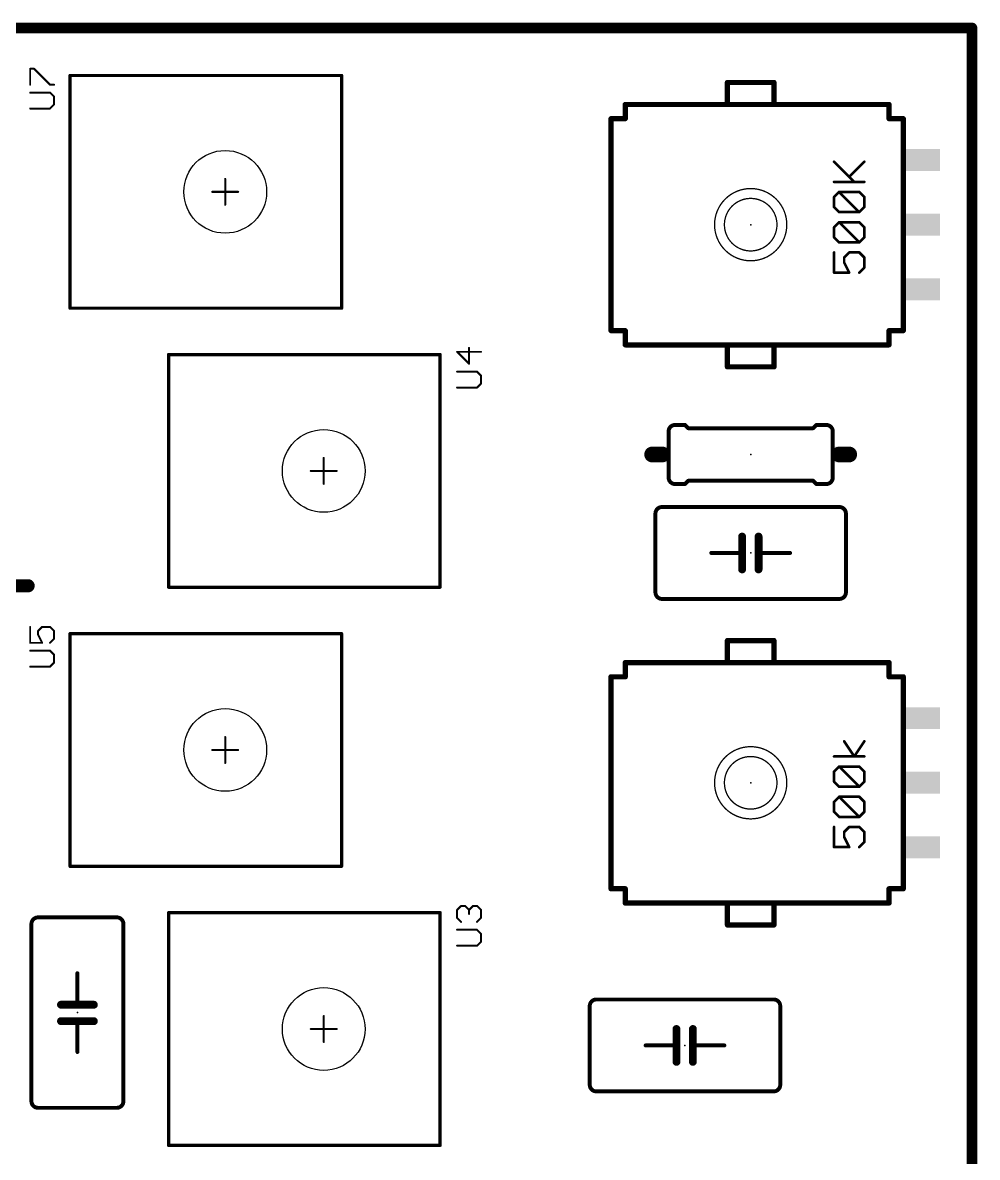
# Model space of a CAD drawing. Extents: x 0 to 100, y 0 to 80.
# Drawn here: x 63.29 to 100.2, y 36.31 to 80.2 of the extents above; entities that cross this region are included whole.
import ezdxf

# ---------------------------------------------------------------- set-up
doc = ezdxf.new("R2010")
doc.units = 0
for name, color, linetype in [('20', 7, 'CONTINUOUS'), ('21', 253, 'CONTINUOUS'), ('23', 7, 'CONTINUOUS'), ('27', 253, 'CONTINUOUS'), ('51', 253, 'CONTINUOUS')]:
    doc.layers.add(name, color=color, linetype=linetype)

# ---------------------------------------------------------------- blocks, each defined once
blk = doc.blocks.new('RECT')
blk.add_solid([(-0.5, -0.5), (0.5, -0.5), (-0.5, 0.5), (0.5, 0.5)])

msp = doc.modelspace()

# ---------------------------------------------------------------- linework, layer by layer
at = {"layer": '20', "const_width": 0.4064}
for points in [[(100, 80), (0, 80)], [(100, 0), (100, 80)]]:
    msp.add_lwpolyline(points, dxfattribs=at)
at = {"layer": '20', "const_width": 0.2032}
for points in [[(100.1016, 80, 1), (99.8984, 80)], [(100, 79.8984, 1), (100, 80.1016)]]:
    msp.add_lwpolyline(points, format="xyb", dxfattribs=at)
at = {"layer": '20'}
for centre in [(71.12, 73.66), (74.93, 62.865), (71.12, 52.07), (74.93, 41.275)]:
    msp.add_circle(centre, 1.6, dxfattribs=at)
at = {"layer": '21'}
for points, const_width in [([(63.5773, 77.8039), (63.5773, 78.4203)], 0.0762), ([(63.5773, 78.4203), (63.7314, 78.4203)], 0.0762), ([(63.7314, 78.4203), (64.3478, 77.8039)], 0.0762), ([(65.12, 69.16), (65.12, 78.16)], 0.127), ([(65.12, 78.16), (75.62, 78.16)], 0.127), ([(75.62, 78.16), (75.62, 69.16)], 0.127), ([(64.3478, 77.8039), (64.5019, 77.8039)], 0.0762), ([(64.3478, 77.4995), (63.5773, 77.4995)], 0.0762), ([(64.5019, 77.3454), (64.3478, 77.4995)], 0.0762), ([(64.5019, 77.0372), (64.5019, 77.3454)], 0.0762), ([(63.5773, 76.8831), (64.3478, 76.8831)], 0.0762), ([(64.3478, 76.8831), (64.5019, 77.0372)], 0.0762), ([(86.59, 77.04), (86.59, 76.49)], 0.2032), ([(86.59, 77.04), (88.79, 77.04)], 0.2032), ([(93.59, 77.04), (96.79, 77.04)], 0.2032), ([(96.79, 76.49), (96.79, 77.04)], 0.2032), ([(86.04, 68.29), (86.04, 76.49)], 0.2032), ([(86.59, 76.49), (86.04, 76.49)], 0.2032), ([(97.34, 76.49), (96.79, 76.49)], 0.2032), ([(97.34, 76.49), (97.34, 68.29)], 0.2032), ([(71.12, 73.16), (71.12, 74.16)], 0.08), ([(70.62, 73.66), (71.62, 73.66)], 0.08), ([(75.62, 69.16), (65.12, 69.16)], 0.127), ([(86.04, 68.29), (86.59, 68.29)], 0.2032), ([(86.59, 68.29), (86.59, 67.74)], 0.2032), ([(96.79, 68.29), (97.34, 68.29)], 0.2032), ([(96.79, 67.74), (96.79, 68.29)], 0.2032), ([(80.5496, 67.0089), (80.5496, 67.6253)], 0.0762), ([(88.79, 67.74), (86.59, 67.74)], 0.2032), ([(96.79, 67.74), (93.59, 67.74)], 0.2032), ([(68.93, 58.365), (68.93, 67.365)], 0.127), ([(68.93, 67.365), (79.43, 67.365)], 0.127), ([(79.43, 67.365), (79.43, 58.365)], 0.127), ([(81.0119, 67.4712), (80.0873, 67.4712)], 0.0762), ([(80.0873, 67.4712), (80.5496, 67.0089)], 0.0762), ([(80.8578, 66.7045), (80.0873, 66.7045)], 0.0762), ([(81.0119, 66.5504), (80.8578, 66.7045)], 0.0762), ([(80.8578, 66.0881), (81.0119, 66.2422)], 0.0762), ([(81.0119, 66.2422), (81.0119, 66.5504)], 0.0762), ([(80.0873, 66.0881), (80.8578, 66.0881)], 0.0762), ([(88.519, 64.643), (88.9, 64.643)], 0.1524), ([(89.027, 64.516), (88.9, 64.643)], 0.1524), ([(89.027, 64.516), (93.853, 64.516)], 0.1524), ([(93.853, 64.516), (93.98, 64.643)], 0.1524), ([(94.361, 64.643), (93.98, 64.643)], 0.1524), ([(74.93, 62.365), (74.93, 63.365)], 0.08), ([(74.43, 62.865), (75.43, 62.865)], 0.08), ([(88.519, 62.357), (88.9, 62.357)], 0.1524), ([(89.027, 62.484), (88.9, 62.357)], 0.1524), ([(89.027, 62.484), (93.853, 62.484)], 0.1524), ([(93.853, 62.484), (93.98, 62.357)], 0.1524), ([(94.361, 62.357), (93.98, 62.357)], 0.1524), ([(94.869, 61.468), (88.011, 61.468)], 0.1524), ([(87.757, 61.214), (87.757, 58.166)], 0.1524), ([(95.123, 58.166), (95.123, 61.214)], 0.1524), ([(91.1098, 59.69), (91.1098, 60.325)], 0.3048), ([(91.7448, 59.69), (91.7448, 60.325)], 0.3048), ([(91.1098, 59.69), (89.916, 59.69)], 0.1524), ([(91.1098, 59.055), (91.1098, 59.69)], 0.3048), ([(91.7448, 59.055), (91.7448, 59.69)], 0.3048), ([(91.7448, 59.69), (92.964, 59.69)], 0.1524), ([(79.43, 58.365), (68.93, 58.365)], 0.127), ([(88.011, 57.912), (94.869, 57.912)], 0.1524), ([(63.5773, 56.8303), (63.5773, 56.2139)], 0.0762), ([(63.8855, 56.6762), (64.0396, 56.8303)], 0.0762), ([(63.8855, 56.5221), (63.8855, 56.6762)], 0.0762), ([(64.0396, 56.8303), (64.3478, 56.8303)], 0.0762), ([(64.3478, 56.8303), (64.5019, 56.6762)], 0.0762), ([(64.5019, 56.6762), (64.5019, 56.368)], 0.0762), ([(65.12, 47.57), (65.12, 56.57)], 0.127), ([(65.12, 56.57), (75.62, 56.57)], 0.127), ([(75.62, 56.57), (75.62, 47.57)], 0.127), ([(63.5773, 56.2139), (64.0396, 56.2139)], 0.0762), ([(64.0396, 56.2139), (63.8855, 56.5221)], 0.0762), ([(64.5019, 56.368), (64.3478, 56.2139)], 0.0762), ([(64.3478, 55.9095), (63.5773, 55.9095)], 0.0762), ([(64.5019, 55.7554), (64.3478, 55.9095)], 0.0762), ([(64.5019, 55.4472), (64.5019, 55.7554)], 0.0762), ([(63.5773, 55.2931), (64.3478, 55.2931)], 0.0762), ([(64.3478, 55.2931), (64.5019, 55.4472)], 0.0762), ([(86.59, 55.45), (86.59, 54.9)], 0.2032), ([(86.59, 55.45), (88.79, 55.45)], 0.2032), ([(93.59, 55.45), (96.79, 55.45)], 0.2032), ([(96.79, 54.9), (96.79, 55.45)], 0.2032), ([(86.04, 46.7), (86.04, 54.9)], 0.2032), ([(86.59, 54.9), (86.04, 54.9)], 0.2032), ([(97.34, 54.9), (96.79, 54.9)], 0.2032), ([(97.34, 54.9), (97.34, 46.7)], 0.2032), ([(71.12, 51.57), (71.12, 52.57)], 0.08), ([(70.62, 52.07), (71.62, 52.07)], 0.08), ([(75.62, 47.57), (65.12, 47.57)], 0.127), ([(86.04, 46.7), (86.59, 46.7)], 0.2032), ([(86.59, 46.7), (86.59, 46.15)], 0.2032), ([(96.79, 46.7), (97.34, 46.7)], 0.2032), ([(96.79, 46.15), (96.79, 46.7)], 0.2032), ([(88.79, 46.15), (86.59, 46.15)], 0.2032), ([(96.79, 46.15), (93.59, 46.15)], 0.2032), ([(66.929, 45.593), (63.881, 45.593)], 0.1524), ([(68.93, 36.775), (68.93, 45.775)], 0.127), ([(68.93, 45.775), (79.43, 45.775)], 0.127), ([(79.43, 45.775), (79.43, 36.775)], 0.127), ([(80.0873, 45.8812), (80.2414, 46.0353)], 0.0762), ([(80.0873, 45.573), (80.0873, 45.8812)], 0.0762), ([(80.2414, 46.0353), (80.3955, 46.0353)], 0.0762), ([(80.3955, 46.0353), (80.5496, 45.8812)], 0.0762), ([(80.5496, 45.8812), (80.7037, 46.0353)], 0.0762), ([(80.5496, 45.8812), (80.5496, 45.7271)], 0.0762), ([(80.7037, 46.0353), (80.8578, 46.0353)], 0.0762), ([(80.8578, 46.0353), (81.0119, 45.8812)], 0.0762), ([(81.0119, 45.8812), (81.0119, 45.573)], 0.0762), ([(63.627, 45.339), (63.627, 38.481)], 0.1524), ([(67.183, 38.481), (67.183, 45.339)], 0.1524), ([(80.2414, 45.4189), (80.0873, 45.573)], 0.0762), ([(81.0119, 45.573), (80.8578, 45.4189)], 0.0762), ([(80.8578, 45.1145), (80.0873, 45.1145)], 0.0762), ([(81.0119, 44.9604), (80.8578, 45.1145)], 0.0762), ([(81.0119, 44.6522), (81.0119, 44.9604)], 0.0762), ([(80.0873, 44.4981), (80.8578, 44.4981)], 0.0762), ([(80.8578, 44.4981), (81.0119, 44.6522)], 0.0762), ([(65.405, 42.2148), (65.405, 43.434)], 0.1524), ([(65.405, 42.2148), (64.77, 42.2148)], 0.3048), ([(66.04, 42.2148), (65.405, 42.2148)], 0.3048), ([(85.217, 42.164), (85.217, 39.116)], 0.1524), ([(92.329, 42.418), (85.471, 42.418)], 0.1524), ([(92.583, 39.116), (92.583, 42.164)], 0.1524), ([(65.405, 41.5798), (64.77, 41.5798)], 0.3048), ([(66.04, 41.5798), (65.405, 41.5798)], 0.3048), ([(74.93, 40.775), (74.93, 41.775)], 0.08), ([(65.405, 41.5798), (65.405, 40.386)], 0.1524), ([(74.43, 41.275), (75.43, 41.275)], 0.08), ([(88.5698, 40.64), (88.5698, 41.275)], 0.3048), ([(89.2048, 40.64), (89.2048, 41.275)], 0.3048), ([(88.5698, 40.64), (87.376, 40.64)], 0.1524), ([(88.5698, 40.005), (88.5698, 40.64)], 0.3048), ([(89.2048, 40.005), (89.2048, 40.64)], 0.3048), ([(89.2048, 40.64), (90.424, 40.64)], 0.1524), ([(85.471, 38.862), (92.329, 38.862)], 0.1524), ([(63.881, 38.227), (66.929, 38.227)], 0.1524), ([(79.43, 36.775), (68.93, 36.775)], 0.127)]:
    msp.add_lwpolyline(points, dxfattribs=dict(at, const_width=const_width))
for points, const_width in [([(63.5773, 78.4393, 1), (63.5773, 78.4012)], 0.0381), ([(63.5964, 78.4203, 1), (63.5583, 78.4203)], 0.0381), ([(63.7449, 78.4337, 1), (63.7179, 78.4068)], 0.0381), ([(63.7314, 78.4012, 1), (63.7314, 78.4393)], 0.0381), ([(65.12, 78.1918, 1), (65.12, 78.1283)], 0.0635), ([(65.1518, 78.16, 1), (65.0883, 78.16)], 0.0635), ([(75.6518, 78.16, 1), (75.5883, 78.16)], 0.0635), ([(75.62, 78.1283, 1), (75.62, 78.1918)], 0.0635), ([(63.5583, 77.8039, 1), (63.5964, 77.8039)], 0.0381), ([(64.3478, 77.8229, 1), (64.3478, 77.7848)], 0.0381), ([(64.3343, 77.7904, 1), (64.3613, 77.8174)], 0.0381), ([(64.5019, 77.7848, 1), (64.5019, 77.8229)], 0.0381), ([(63.5773, 77.5185, 1), (63.5773, 77.4804)], 0.0381), ([(64.3613, 77.513, 1), (64.3343, 77.486)], 0.0381), ([(64.3478, 77.4804, 1), (64.3478, 77.5185)], 0.0381), ([(64.5209, 77.3454, 1), (64.4829, 77.3454)], 0.0381), ([(64.4884, 77.3319, 1), (64.5154, 77.3589)], 0.0381), ([(63.5773, 76.9021, 1), (63.5773, 76.8641)], 0.0381), ([(64.3343, 76.8966, 1), (64.3613, 76.8696)], 0.0381), ([(64.3478, 76.8641, 1), (64.3478, 76.9021)], 0.0381), ([(64.4829, 77.0372, 1), (64.5209, 77.0372)], 0.0381), ([(64.5154, 77.0237, 1), (64.4884, 77.0507)], 0.0381), ([(86.6408, 77.04, 1), (86.5392, 77.04)], 0.1016), ([(86.59, 77.0908, 1), (86.59, 76.9892)], 0.1016), ([(88.79, 76.9892, 1), (88.79, 77.0908)], 0.1016), ([(93.59, 77.0908, 1), (93.59, 76.9892)], 0.1016), ([(96.8408, 77.04, 1), (96.7392, 77.04)], 0.1016), ([(96.79, 76.9892, 1), (96.79, 77.0908)], 0.1016), ([(86.0908, 76.49, 1), (85.9892, 76.49)], 0.1016), ([(86.04, 76.5408, 1), (86.04, 76.4392)], 0.1016), ([(86.5392, 76.49, 1), (86.6408, 76.49)], 0.1016), ([(86.59, 76.4392, 1), (86.59, 76.5408)], 0.1016), ([(96.79, 76.5408, 1), (96.79, 76.4392)], 0.1016), ([(96.7392, 76.49, 1), (96.8408, 76.49)], 0.1016), ([(97.3908, 76.49, 1), (97.2892, 76.49)], 0.1016), ([(97.34, 76.4392, 1), (97.34, 76.5408)], 0.1016), ([(71.14, 74.16, 1), (71.1, 74.16)], 0.04), ([(91.44, 70.993, 1), (91.44, 73.787, 1), (91.44, 70.993)], 0.0508), ([(70.62, 73.68, 1), (70.62, 73.64)], 0.04), ([(71.62, 73.64, 1), (71.62, 73.68)], 0.04), ([(91.44, 71.374, 1), (91.44, 73.406, 1), (91.44, 71.374)], 0.0508), ([(71.1, 73.16, 1), (71.14, 73.16)], 0.04), ([(65.12, 69.1917, 1), (65.12, 69.1282)], 0.0635), ([(65.0883, 69.16, 1), (65.1518, 69.16)], 0.0635), ([(75.5883, 69.16, 1), (75.6518, 69.16)], 0.0635), ([(75.62, 69.1282, 1), (75.62, 69.1917)], 0.0635), ([(86.04, 68.3408, 1), (86.04, 68.2392)], 0.1016), ([(85.9892, 68.29, 1), (86.0908, 68.29)], 0.1016), ([(86.6408, 68.29, 1), (86.5392, 68.29)], 0.1016), ([(86.59, 68.2392, 1), (86.59, 68.3408)], 0.1016), ([(96.79, 68.3408, 1), (96.79, 68.2392)], 0.1016), ([(96.8408, 68.29, 1), (96.7392, 68.29)], 0.1016), ([(97.2892, 68.29, 1), (97.3908, 68.29)], 0.1016), ([(97.34, 68.2392, 1), (97.34, 68.3408)], 0.1016), ([(80.5687, 67.6253, 1), (80.5306, 67.6253)], 0.0381), ([(86.59, 67.7908, 1), (86.59, 67.6892)], 0.1016), ([(86.5392, 67.74, 1), (86.6408, 67.74)], 0.1016), ([(88.79, 67.6892, 1), (88.79, 67.7908)], 0.1016), ([(93.59, 67.7908, 1), (93.59, 67.6892)], 0.1016), ([(96.7392, 67.74, 1), (96.8408, 67.74)], 0.1016), ([(96.79, 67.6892, 1), (96.79, 67.7908)], 0.1016), ([(68.93, 67.3968, 1), (68.93, 67.3333)], 0.0635), ([(68.9618, 67.365, 1), (68.8983, 67.365)], 0.0635), ([(79.4618, 67.365, 1), (79.3983, 67.365)], 0.0635), ([(79.43, 67.3333, 1), (79.43, 67.3968)], 0.0635), ([(80.1008, 67.4846, 1), (80.0738, 67.4577)], 0.0381), ([(80.0873, 67.4902, 1), (80.0873, 67.4521)], 0.0381), ([(81.0119, 67.4521, 1), (81.0119, 67.4902)], 0.0381), ([(80.0873, 66.7235, 1), (80.0873, 66.6854)], 0.0381), ([(80.5306, 67.0089, 1), (80.5687, 67.0089)], 0.0381), ([(80.5361, 66.9954, 1), (80.5631, 67.0224)], 0.0381), ([(80.8713, 66.718, 1), (80.8443, 66.691)], 0.0381), ([(80.8578, 66.6854, 1), (80.8578, 66.7235)], 0.0381), ([(81.0309, 66.5504, 1), (80.9929, 66.5504)], 0.0381), ([(80.9984, 66.5369, 1), (81.0254, 66.5639)], 0.0381), ([(81.0254, 66.2287, 1), (80.9984, 66.2557)], 0.0381), ([(80.0873, 66.1071, 1), (80.0873, 66.0691)], 0.0381), ([(80.8443, 66.1016, 1), (80.8713, 66.0746)], 0.0381), ([(80.8578, 66.0691, 1), (80.8578, 66.1071)], 0.0381), ([(80.9929, 66.2422, 1), (81.0309, 66.2422)], 0.0381), ([(88.519, 64.643, 0.4142), (88.265, 64.389)], 0.1524), ([(88.519, 64.6811, 1), (88.519, 64.6049)], 0.0762), ([(88.9269, 64.6699, 1), (88.8731, 64.6161)], 0.0762), ([(88.9, 64.6049, 1), (88.9, 64.6811)], 0.0762), ([(89.027, 64.5541, 1), (89.027, 64.4779)], 0.0762), ([(89.0001, 64.4891, 1), (89.0539, 64.5429)], 0.0762), ([(93.8261, 64.5429, 1), (93.8799, 64.4891)], 0.0762), ([(93.853, 64.4779, 1), (93.853, 64.5541)], 0.0762), ([(93.98, 64.6811, 1), (93.98, 64.6049)], 0.0762), ([(94.0069, 64.6161, 1), (93.9531, 64.6699)], 0.0762), ([(94.615, 64.389, 0.4142), (94.361, 64.643)], 0.1524), ([(94.361, 64.6049, 1), (94.361, 64.6811)], 0.0762), ([(74.95, 63.365, 1), (74.91, 63.365)], 0.04), ([(74.43, 62.885, 1), (74.43, 62.845)], 0.04), ([(75.43, 62.845, 1), (75.43, 62.885)], 0.04), ([(74.91, 62.365, 1), (74.95, 62.365)], 0.04), ([(88.265, 62.611, 0.4142), (88.519, 62.357)], 0.1524), ([(88.519, 62.3951, 1), (88.519, 62.3189)], 0.0762), ([(88.8731, 62.3839, 1), (88.9269, 62.3301)], 0.0762), ([(88.9, 62.3189, 1), (88.9, 62.3951)], 0.0762), ([(89.027, 62.5221, 1), (89.027, 62.4459)], 0.0762), ([(89.0539, 62.4571, 1), (89.0001, 62.5109)], 0.0762), ([(93.8799, 62.5109, 1), (93.8261, 62.4571)], 0.0762), ([(93.853, 62.4459, 1), (93.853, 62.5221)], 0.0762), ([(93.98, 62.3951, 1), (93.98, 62.3189)], 0.0762), ([(93.9531, 62.3301, 1), (94.0069, 62.3839)], 0.0762), ([(94.361, 62.357, 0.4142), (94.615, 62.611)], 0.1524), ([(94.361, 62.3189, 1), (94.361, 62.3951)], 0.0762), ([(88.011, 61.468, 0.4142), (87.757, 61.214)], 0.1524), ([(88.011, 61.5061, 1), (88.011, 61.4299)], 0.0762), ([(88.011, 61.4299, 1), (88.011, 61.5061)], 0.0762), ([(95.123, 61.214, 0.4142), (94.869, 61.468)], 0.1524), ([(94.869, 61.5061, 1), (94.869, 61.4299)], 0.0762), ([(94.869, 61.4299, 1), (94.869, 61.5061)], 0.0762), ([(87.7951, 61.214, 1), (87.7189, 61.214)], 0.0762), ([(87.7189, 61.214, 1), (87.7951, 61.214)], 0.0762), ([(95.1611, 61.214, 1), (95.0849, 61.214)], 0.0762), ([(95.0849, 61.214, 1), (95.1611, 61.214)], 0.0762), ([(91.186, 60.325, 1), (91.0336, 60.325)], 0.1524), ([(91.821, 60.325, 1), (91.6686, 60.325)], 0.1524), ([(89.916, 59.7281, 1), (89.916, 59.6519)], 0.0762), ([(91.186, 59.69, 1), (91.0336, 59.69)], 0.1524), ([(91.0336, 59.69, 1), (91.186, 59.69)], 0.1524), ([(91.1098, 59.6519, 1), (91.1098, 59.7281)], 0.0762), ([(91.821, 59.69, 1), (91.6686, 59.69)], 0.1524), ([(91.6686, 59.69, 1), (91.821, 59.69)], 0.1524), ([(91.7448, 59.7281, 1), (91.7448, 59.6519)], 0.0762), ([(92.964, 59.6519, 1), (92.964, 59.7281)], 0.0762), ([(91.0336, 59.055, 1), (91.186, 59.055)], 0.1524), ([(91.6686, 59.055, 1), (91.821, 59.055)], 0.1524), ([(68.93, 58.3968, 1), (68.93, 58.3332)], 0.0635), ([(68.8983, 58.365, 1), (68.9618, 58.365)], 0.0635), ([(79.3983, 58.365, 1), (79.4618, 58.365)], 0.0635), ([(79.43, 58.3332, 1), (79.43, 58.3968)], 0.0635), ([(87.757, 58.166, 0.4142), (88.011, 57.912)], 0.1524), ([(87.7951, 58.166, 1), (87.7189, 58.166)], 0.0762), ([(87.7189, 58.166, 1), (87.7951, 58.166)], 0.0762), ([(88.011, 57.9501, 1), (88.011, 57.8739)], 0.0762), ([(88.011, 57.8739, 1), (88.011, 57.9501)], 0.0762), ([(94.869, 57.912, 0.4142), (95.123, 58.166)], 0.1524), ([(94.869, 57.9501, 1), (94.869, 57.8739)], 0.0762), ([(94.869, 57.8739, 1), (94.869, 57.9501)], 0.0762), ([(95.1611, 58.166, 1), (95.0849, 58.166)], 0.0762), ([(95.0849, 58.166, 1), (95.1611, 58.166)], 0.0762), ([(63.5964, 56.8303, 1), (63.5583, 56.8303)], 0.0381), ([(63.872, 56.6896, 1), (63.899, 56.6627)], 0.0381), ([(63.9046, 56.6762, 1), (63.8665, 56.6762)], 0.0381), ([(64.0396, 56.8493, 1), (64.0396, 56.8112)], 0.0381), ([(64.0531, 56.8168, 1), (64.0261, 56.8437)], 0.0381), ([(64.3613, 56.8437, 1), (64.3343, 56.8168)], 0.0381), ([(64.3478, 56.8112, 1), (64.3478, 56.8493)], 0.0381), ([(64.5209, 56.6762, 1), (64.4829, 56.6762)], 0.0381), ([(64.4884, 56.6627, 1), (64.5154, 56.6896)], 0.0381), ([(65.12, 56.6018, 1), (65.12, 56.5382)], 0.0635), ([(65.1518, 56.57, 1), (65.0883, 56.57)], 0.0635), ([(75.6518, 56.57, 1), (75.5883, 56.57)], 0.0635), ([(75.62, 56.5382, 1), (75.62, 56.6018)], 0.0635), ([(63.5773, 56.2329, 1), (63.5773, 56.1948)], 0.0381), ([(63.5583, 56.2139, 1), (63.5964, 56.2139)], 0.0381), ([(63.9025, 56.5306, 1), (63.8685, 56.5136)], 0.0381), ([(63.8665, 56.5221, 1), (63.9046, 56.5221)], 0.0381), ([(64.0226, 56.2054, 1), (64.0566, 56.2224)], 0.0381), ([(64.0396, 56.1948, 1), (64.0396, 56.2329)], 0.0381), ([(64.3343, 56.2274, 1), (64.3613, 56.2004)], 0.0381), ([(64.4829, 56.368, 1), (64.5209, 56.368)], 0.0381), ([(64.5154, 56.3545, 1), (64.4884, 56.3815)], 0.0381), ([(63.5773, 55.9285, 1), (63.5773, 55.8904)], 0.0381), ([(64.3613, 55.923, 1), (64.3343, 55.896)], 0.0381), ([(64.3478, 55.8904, 1), (64.3478, 55.9285)], 0.0381), ([(64.5209, 55.7554, 1), (64.4829, 55.7554)], 0.0381), ([(64.4884, 55.7419, 1), (64.5154, 55.7689)], 0.0381), ([(63.5773, 55.3122, 1), (63.5773, 55.2741)], 0.0381), ([(64.3343, 55.3066, 1), (64.3613, 55.2796)], 0.0381), ([(64.3478, 55.2741, 1), (64.3478, 55.3122)], 0.0381), ([(64.4829, 55.4472, 1), (64.5209, 55.4472)], 0.0381), ([(64.5154, 55.4337, 1), (64.4884, 55.4607)], 0.0381), ([(86.6408, 55.45, 1), (86.5392, 55.45)], 0.1016), ([(86.59, 55.5008, 1), (86.59, 55.3992)], 0.1016), ([(88.79, 55.3992, 1), (88.79, 55.5008)], 0.1016), ([(93.59, 55.5008, 1), (93.59, 55.3992)], 0.1016), ([(96.8408, 55.45, 1), (96.7392, 55.45)], 0.1016), ([(96.79, 55.3992, 1), (96.79, 55.5008)], 0.1016), ([(86.0908, 54.9, 1), (85.9892, 54.9)], 0.1016), ([(86.04, 54.9508, 1), (86.04, 54.8492)], 0.1016), ([(86.5392, 54.9, 1), (86.6408, 54.9)], 0.1016), ([(86.59, 54.8492, 1), (86.59, 54.9508)], 0.1016), ([(96.79, 54.9508, 1), (96.79, 54.8492)], 0.1016), ([(96.7392, 54.9, 1), (96.8408, 54.9)], 0.1016), ([(97.3908, 54.9, 1), (97.2892, 54.9)], 0.1016), ([(97.34, 54.8492, 1), (97.34, 54.9508)], 0.1016), ([(71.14, 52.57, 1), (71.1, 52.57)], 0.04), ([(70.62, 52.09, 1), (70.62, 52.05)], 0.04), ([(71.62, 52.05, 1), (71.62, 52.09)], 0.04), ([(91.44, 49.403, 1), (91.44, 52.197, 1), (91.44, 49.403)], 0.0508), ([(91.44, 49.784, 1), (91.44, 51.816, 1), (91.44, 49.784)], 0.0508), ([(71.1, 51.57, 1), (71.14, 51.57)], 0.04), ([(65.12, 47.6018, 1), (65.12, 47.5382)], 0.0635), ([(65.0883, 47.57, 1), (65.1518, 47.57)], 0.0635), ([(75.5883, 47.57, 1), (75.6518, 47.57)], 0.0635), ([(75.62, 47.5382, 1), (75.62, 47.6018)], 0.0635), ([(86.04, 46.7508, 1), (86.04, 46.6492)], 0.1016), ([(85.9892, 46.7, 1), (86.0908, 46.7)], 0.1016), ([(86.6408, 46.7, 1), (86.5392, 46.7)], 0.1016), ([(86.59, 46.6492, 1), (86.59, 46.7508)], 0.1016), ([(96.79, 46.7508, 1), (96.79, 46.6492)], 0.1016), ([(96.8408, 46.7, 1), (96.7392, 46.7)], 0.1016), ([(97.2892, 46.7, 1), (97.3908, 46.7)], 0.1016), ([(97.34, 46.6492, 1), (97.34, 46.7508)], 0.1016), ([(86.59, 46.2008, 1), (86.59, 46.0992)], 0.1016), ([(86.5392, 46.15, 1), (86.6408, 46.15)], 0.1016), ([(88.79, 46.0992, 1), (88.79, 46.2008)], 0.1016), ([(93.59, 46.2008, 1), (93.59, 46.0992)], 0.1016), ([(96.7392, 46.15, 1), (96.8408, 46.15)], 0.1016), ([(96.79, 46.0992, 1), (96.79, 46.2008)], 0.1016), ([(63.881, 45.593, 0.4142), (63.627, 45.339)], 0.1524), ([(63.881, 45.6311, 1), (63.881, 45.5549)], 0.0762), ([(63.881, 45.5549, 1), (63.881, 45.6311)], 0.0762), ([(67.183, 45.339, 0.4142), (66.929, 45.593)], 0.1524), ([(66.929, 45.6311, 1), (66.929, 45.5549)], 0.0762), ([(66.929, 45.5549, 1), (66.929, 45.6311)], 0.0762), ([(68.93, 45.8068, 1), (68.93, 45.7433)], 0.0635), ([(68.9618, 45.775, 1), (68.8983, 45.775)], 0.0635), ([(79.4618, 45.775, 1), (79.3983, 45.775)], 0.0635), ([(79.43, 45.7433, 1), (79.43, 45.8068)], 0.0635), ([(80.0738, 45.8946, 1), (80.1008, 45.8677)], 0.0381), ([(80.1064, 45.8812, 1), (80.0683, 45.8812)], 0.0381), ([(80.2414, 46.0543, 1), (80.2414, 46.0162)], 0.0381), ([(80.2549, 46.0218, 1), (80.2279, 46.0487)], 0.0381), ([(80.409, 46.0487, 1), (80.382, 46.0218)], 0.0381), ([(80.3955, 46.0162, 1), (80.3955, 46.0543)], 0.0381), ([(80.5361, 45.8946, 1), (80.5631, 45.8677)], 0.0381), ([(80.5687, 45.8812, 1), (80.5306, 45.8812)], 0.0381), ([(80.5306, 45.7271, 1), (80.5687, 45.7271)], 0.0381), ([(80.5361, 45.8677, 1), (80.5631, 45.8946)], 0.0381), ([(80.7037, 46.0543, 1), (80.7037, 46.0162)], 0.0381), ([(80.7172, 46.0218, 1), (80.6902, 46.0487)], 0.0381), ([(80.8713, 46.0487, 1), (80.8443, 46.0218)], 0.0381), ([(80.8578, 46.0162, 1), (80.8578, 46.0543)], 0.0381), ([(81.0309, 45.8812, 1), (80.9929, 45.8812)], 0.0381), ([(80.9984, 45.8677, 1), (81.0254, 45.8946)], 0.0381), ([(63.6651, 45.339, 1), (63.5889, 45.339)], 0.0762), ([(63.5889, 45.339, 1), (63.6651, 45.339)], 0.0762), ([(67.2211, 45.339, 1), (67.1449, 45.339)], 0.0762), ([(67.1449, 45.339, 1), (67.2211, 45.339)], 0.0762), ([(80.1008, 45.5865, 1), (80.0738, 45.5595)], 0.0381), ([(80.0683, 45.573, 1), (80.1064, 45.573)], 0.0381), ([(80.2279, 45.4054, 1), (80.2549, 45.4324)], 0.0381), ([(80.8443, 45.4324, 1), (80.8713, 45.4054)], 0.0381), ([(80.9929, 45.573, 1), (81.0309, 45.573)], 0.0381), ([(81.0254, 45.5595, 1), (80.9984, 45.5865)], 0.0381), ([(80.0873, 45.1335, 1), (80.0873, 45.0954)], 0.0381), ([(80.8713, 45.128, 1), (80.8443, 45.101)], 0.0381), ([(80.8578, 45.0954, 1), (80.8578, 45.1335)], 0.0381), ([(81.0309, 44.9604, 1), (80.9929, 44.9604)], 0.0381), ([(80.9984, 44.9469, 1), (81.0254, 44.9739)], 0.0381), ([(80.0873, 44.5172, 1), (80.0873, 44.4791)], 0.0381), ([(80.8443, 44.5116, 1), (80.8713, 44.4846)], 0.0381), ([(80.8578, 44.4791, 1), (80.8578, 44.5172)], 0.0381), ([(80.9929, 44.6522, 1), (81.0309, 44.6522)], 0.0381), ([(81.0254, 44.6387, 1), (80.9984, 44.6657)], 0.0381), ([(65.4431, 43.434, 1), (65.3669, 43.434)], 0.0762), ([(64.77, 42.291, 1), (64.77, 42.1386)], 0.1524), ([(65.405, 42.291, 1), (65.405, 42.1386)], 0.1524), ([(65.405, 42.1386, 1), (65.405, 42.291)], 0.1524), ([(65.3669, 42.2148, 1), (65.4431, 42.2148)], 0.0762), ([(66.04, 42.1386, 1), (66.04, 42.291)], 0.1524), ([(85.471, 42.418, 0.4142), (85.217, 42.164)], 0.1524), ([(85.2551, 42.164, 1), (85.1789, 42.164)], 0.0762), ([(85.1789, 42.164, 1), (85.2551, 42.164)], 0.0762), ([(85.471, 42.4561, 1), (85.471, 42.3799)], 0.0762), ([(85.471, 42.3799, 1), (85.471, 42.4561)], 0.0762), ([(92.583, 42.164, 0.4142), (92.329, 42.418)], 0.1524), ([(92.329, 42.4561, 1), (92.329, 42.3799)], 0.0762), ([(92.329, 42.3799, 1), (92.329, 42.4561)], 0.0762), ([(92.6211, 42.164, 1), (92.5449, 42.164)], 0.0762), ([(92.5449, 42.164, 1), (92.6211, 42.164)], 0.0762), ([(64.77, 41.656, 1), (64.77, 41.5036)], 0.1524), ([(65.405, 41.656, 1), (65.405, 41.5036)], 0.1524), ([(65.405, 41.5036, 1), (65.405, 41.656)], 0.1524), ([(66.04, 41.5036, 1), (66.04, 41.656)], 0.1524), ([(74.95, 41.775, 1), (74.91, 41.775)], 0.04), ([(65.4431, 41.5798, 1), (65.3669, 41.5798)], 0.0762), ([(74.43, 41.295, 1), (74.43, 41.255)], 0.04), ([(75.43, 41.255, 1), (75.43, 41.295)], 0.04), ([(88.646, 41.275, 1), (88.4936, 41.275)], 0.1524), ([(89.281, 41.275, 1), (89.1286, 41.275)], 0.1524), ([(65.3669, 40.386, 1), (65.4431, 40.386)], 0.0762), ([(74.91, 40.775, 1), (74.95, 40.775)], 0.04), ([(87.376, 40.6781, 1), (87.376, 40.6019)], 0.0762), ([(88.646, 40.64, 1), (88.4936, 40.64)], 0.1524), ([(88.4936, 40.64, 1), (88.646, 40.64)], 0.1524), ([(88.5698, 40.6019, 1), (88.5698, 40.6781)], 0.0762), ([(89.281, 40.64, 1), (89.1286, 40.64)], 0.1524), ([(89.1286, 40.64, 1), (89.281, 40.64)], 0.1524), ([(89.2048, 40.6781, 1), (89.2048, 40.6019)], 0.0762), ([(90.424, 40.6019, 1), (90.424, 40.6781)], 0.0762), ([(88.4936, 40.005, 1), (88.646, 40.005)], 0.1524), ([(89.1286, 40.005, 1), (89.281, 40.005)], 0.1524), ([(85.217, 39.116, 0.4142), (85.471, 38.862)], 0.1524), ([(85.2551, 39.116, 1), (85.1789, 39.116)], 0.0762), ([(85.1789, 39.116, 1), (85.2551, 39.116)], 0.0762), ([(92.329, 38.862, 0.4142), (92.583, 39.116)], 0.1524), ([(92.6211, 39.116, 1), (92.5449, 39.116)], 0.0762), ([(92.5449, 39.116, 1), (92.6211, 39.116)], 0.0762), ([(85.471, 38.9001, 1), (85.471, 38.8239)], 0.0762), ([(85.471, 38.8239, 1), (85.471, 38.9001)], 0.0762), ([(92.329, 38.9001, 1), (92.329, 38.8239)], 0.0762), ([(92.329, 38.8239, 1), (92.329, 38.9001)], 0.0762), ([(63.627, 38.481, 0.4142), (63.881, 38.227)], 0.1524), ([(63.6651, 38.481, 1), (63.5889, 38.481)], 0.0762), ([(63.5889, 38.481, 1), (63.6651, 38.481)], 0.0762), ([(63.881, 38.2651, 1), (63.881, 38.1889)], 0.0762), ([(63.881, 38.1889, 1), (63.881, 38.2651)], 0.0762), ([(66.929, 38.227, 0.4142), (67.183, 38.481)], 0.1524), ([(66.929, 38.2651, 1), (66.929, 38.1889)], 0.0762), ([(66.929, 38.1889, 1), (66.929, 38.2651)], 0.0762), ([(67.2211, 38.481, 1), (67.1449, 38.481)], 0.0762), ([(67.1449, 38.481, 1), (67.2211, 38.481)], 0.0762), ([(68.93, 36.8068, 1), (68.93, 36.7432)], 0.0635), ([(68.8983, 36.775, 1), (68.9618, 36.775)], 0.0635), ([(79.3983, 36.775, 1), (79.4618, 36.775)], 0.0635), ([(79.43, 36.7432, 1), (79.43, 36.8068)], 0.0635)]:
    msp.add_lwpolyline(points, format="xyb", dxfattribs=dict(at, const_width=const_width))
at = {"layer": '23'}
for p in [(71.12, 73.66), (91.44, 72.39), (91.44, 63.5), (74.93, 62.865), (91.44, 59.69), (71.12, 52.07), (91.44, 50.8), (65.405, 41.91), (74.93, 41.275), (88.9, 40.64)]:
    msp.add_point(p, dxfattribs=at)
at = {"layer": '27', "const_width": 0.1016}
for points in [[(95.4444, 74.044), (94.6648, 74.8236)], [(95.2495, 74.2389), (95.8342, 74.8236)], [(94.6648, 74.044), (95.8342, 74.044)], [(94.6648, 73.4593), (94.8597, 73.6542)], [(94.6648, 73.0695), (94.6648, 73.4593)], [(94.8597, 73.6542), (95.6393, 73.6542)], [(95.6393, 72.8746), (94.8597, 73.6542)], [(95.6393, 73.6542), (95.8342, 73.4593)], [(95.8342, 73.4593), (95.8342, 73.0695)], [(94.8597, 72.8746), (94.6648, 73.0695)], [(95.6393, 72.8746), (94.8597, 72.8746)], [(95.8342, 73.0695), (95.6393, 72.8746)], [(94.6648, 72.2899), (94.8597, 72.4848)], [(94.8597, 72.4848), (95.6393, 72.4848)], [(95.6393, 71.7052), (94.8597, 72.4848)], [(95.6393, 72.4848), (95.8342, 72.2899)], [(94.6648, 71.9001), (94.6648, 72.2899)], [(95.8342, 72.2899), (95.8342, 71.9001)], [(94.8597, 71.7052), (94.6648, 71.9001)], [(95.6393, 71.7052), (94.8597, 71.7052)], [(95.8342, 71.9001), (95.6393, 71.7052)], [(94.6648, 71.3154), (94.6648, 70.5358)], [(95.0546, 71.1205), (95.2495, 71.3154)], [(95.0546, 70.9256), (95.0546, 71.1205)], [(95.2495, 71.3154), (95.6393, 71.3154)], [(95.6393, 71.3154), (95.8342, 71.1205)], [(95.8342, 71.1205), (95.8342, 70.7307)], [(95.2495, 70.5358), (95.0546, 70.9256)], [(95.8342, 70.7307), (95.6393, 70.5358)], [(94.6648, 70.5358), (95.2495, 70.5358)], [(95.4444, 51.819), (95.0546, 52.4037)], [(95.8342, 52.4037), (95.4444, 51.819)], [(95.8342, 51.819), (94.6648, 51.819)], [(94.6648, 51.2343), (94.8597, 51.4292)], [(94.8597, 51.4292), (95.6393, 51.4292)], [(95.6393, 50.6496), (94.8597, 51.4292)], [(95.6393, 51.4292), (95.8342, 51.2343)], [(94.6648, 50.8445), (94.6648, 51.2343)], [(95.8342, 51.2343), (95.8342, 50.8445)], [(94.8597, 50.6496), (94.6648, 50.8445)], [(95.6393, 50.6496), (94.8597, 50.6496)], [(95.8342, 50.8445), (95.6393, 50.6496)], [(94.6648, 50.0649), (94.8597, 50.2598)], [(94.6648, 49.6751), (94.6648, 50.0649)], [(94.8597, 50.2598), (95.6393, 50.2598)], [(95.6393, 49.4802), (94.8597, 50.2598)], [(95.6393, 50.2598), (95.8342, 50.0649)], [(95.8342, 50.0649), (95.8342, 49.6751)], [(94.8597, 49.4802), (94.6648, 49.6751)], [(95.8342, 49.6751), (95.6393, 49.4802)], [(95.6393, 49.4802), (94.8597, 49.4802)], [(94.6648, 49.0904), (94.6648, 48.3108)], [(95.0546, 48.8955), (95.2495, 49.0904)], [(95.0546, 48.7006), (95.0546, 48.8955)], [(95.2495, 48.3108), (95.0546, 48.7006)], [(95.2495, 49.0904), (95.6393, 49.0904)], [(95.6393, 49.0904), (95.8342, 48.8955)], [(95.8342, 48.8955), (95.8342, 48.5057)], [(94.6648, 48.3108), (95.2495, 48.3108)], [(95.8342, 48.5057), (95.6393, 48.3108)]]:
    msp.add_lwpolyline(points, dxfattribs=at)
at = {"layer": '27', "const_width": 0.0508}
for points in [[(94.6828, 74.8415, 1), (94.6468, 74.8056)], [(95.8522, 74.8056, 1), (95.8162, 74.8415)], [(95.2315, 74.2568, 1), (95.2675, 74.2209)], [(94.6648, 74.0694, 1), (94.6648, 74.0186)], [(95.4264, 74.026, 1), (95.4624, 74.062)], [(95.8342, 74.0186, 1), (95.8342, 74.0694)], [(94.6468, 73.4773, 1), (94.6828, 73.4413)], [(94.6902, 73.4593, 1), (94.6394, 73.4593)], [(94.8777, 73.6722, 1), (94.8417, 73.6362)], [(94.8597, 73.6796, 1), (94.8597, 73.6288)], [(94.8777, 73.6362, 1), (94.8417, 73.6722)], [(95.6573, 73.6722, 1), (95.6213, 73.6362)], [(95.6393, 73.6288, 1), (95.6393, 73.6796)], [(95.8596, 73.4593, 1), (95.8088, 73.4593)], [(95.8162, 73.4413, 1), (95.8522, 73.4773)], [(94.6828, 73.0875, 1), (94.6468, 73.0515)], [(94.6394, 73.0695, 1), (94.6902, 73.0695)], [(94.8597, 72.9, 1), (94.8597, 72.8492)], [(94.8417, 72.8566, 1), (94.8777, 72.8926)], [(95.6213, 72.8926, 1), (95.6573, 72.8566)], [(95.6213, 72.8566, 1), (95.6573, 72.8926)], [(95.6393, 72.8492, 1), (95.6393, 72.9)], [(95.8088, 73.0695, 1), (95.8596, 73.0695)], [(95.8522, 73.0515, 1), (95.8162, 73.0875)], [(94.8777, 72.5028, 1), (94.8417, 72.4668)], [(94.8597, 72.5102, 1), (94.8597, 72.4594)], [(94.8777, 72.4668, 1), (94.8417, 72.5028)], [(95.6573, 72.5028, 1), (95.6213, 72.4668)], [(95.6393, 72.4594, 1), (95.6393, 72.5102)], [(94.6468, 72.3079, 1), (94.6828, 72.2719)], [(94.6902, 72.2899, 1), (94.6394, 72.2899)], [(95.8596, 72.2899, 1), (95.8088, 72.2899)], [(95.8162, 72.2719, 1), (95.8522, 72.3079)], [(94.6828, 71.9181, 1), (94.6468, 71.8821)], [(94.6394, 71.9001, 1), (94.6902, 71.9001)], [(94.8597, 71.7306, 1), (94.8597, 71.6798)], [(94.8417, 71.6872, 1), (94.8777, 71.7232)], [(95.6213, 71.7232, 1), (95.6573, 71.6872)], [(95.6213, 71.6872, 1), (95.6573, 71.7232)], [(95.6393, 71.6798, 1), (95.6393, 71.7306)], [(95.8088, 71.9001, 1), (95.8596, 71.9001)], [(95.8522, 71.8821, 1), (95.8162, 71.9181)], [(94.6902, 71.3154, 1), (94.6394, 71.3154)], [(95.0366, 71.1385, 1), (95.0726, 71.1025)], [(95.08, 71.1205, 1), (95.0292, 71.1205)], [(95.2495, 71.3408, 1), (95.2495, 71.29)], [(95.2675, 71.2974, 1), (95.2315, 71.3334)], [(95.6573, 71.3334, 1), (95.6213, 71.2974)], [(95.6393, 71.29, 1), (95.6393, 71.3408)], [(95.8596, 71.1205, 1), (95.8088, 71.1205)], [(95.8162, 71.1025, 1), (95.8522, 71.1385)], [(95.0773, 70.937, 1), (95.0319, 70.9142)], [(95.0292, 70.9256, 1), (95.08, 70.9256)], [(95.8088, 70.7307, 1), (95.8596, 70.7307)], [(95.8522, 70.7127, 1), (95.8162, 70.7487)], [(94.6648, 70.5612, 1), (94.6648, 70.5104)], [(94.6394, 70.5358, 1), (94.6902, 70.5358)], [(95.2268, 70.5244, 1), (95.2722, 70.5472)], [(95.2495, 70.5104, 1), (95.2495, 70.5612)], [(95.6213, 70.5538, 1), (95.6573, 70.5178)], [(95.0757, 52.4178, 1), (95.0335, 52.3896)], [(95.8553, 52.3896, 1), (95.8131, 52.4178)], [(94.6648, 51.8444, 1), (94.6648, 51.7936)], [(95.4233, 51.8331, 1), (95.4655, 51.8049)], [(95.4233, 51.8049, 1), (95.4655, 51.8331)], [(95.8342, 51.7936, 1), (95.8342, 51.8444)], [(94.8777, 51.4472, 1), (94.8417, 51.4112)], [(94.8597, 51.4546, 1), (94.8597, 51.4038)], [(94.8777, 51.4112, 1), (94.8417, 51.4472)], [(95.6573, 51.4472, 1), (95.6213, 51.4112)], [(95.6393, 51.4038, 1), (95.6393, 51.4546)], [(94.6468, 51.2523, 1), (94.6828, 51.2163)], [(94.6902, 51.2343, 1), (94.6394, 51.2343)], [(95.8596, 51.2343, 1), (95.8088, 51.2343)], [(95.8162, 51.2163, 1), (95.8522, 51.2523)], [(94.6828, 50.8625, 1), (94.6468, 50.8265)], [(94.6394, 50.8445, 1), (94.6902, 50.8445)], [(94.8597, 50.675, 1), (94.8597, 50.6242)], [(94.8417, 50.6316, 1), (94.8777, 50.6676)], [(95.6213, 50.6676, 1), (95.6573, 50.6316)], [(95.6213, 50.6316, 1), (95.6573, 50.6676)], [(95.6393, 50.6242, 1), (95.6393, 50.675)], [(95.8088, 50.8445, 1), (95.8596, 50.8445)], [(95.8522, 50.8265, 1), (95.8162, 50.8625)], [(94.6468, 50.0829, 1), (94.6828, 50.0469)], [(94.6902, 50.0649, 1), (94.6394, 50.0649)], [(94.8777, 50.2778, 1), (94.8417, 50.2418)], [(94.8597, 50.2852, 1), (94.8597, 50.2344)], [(94.8777, 50.2418, 1), (94.8417, 50.2778)], [(95.6573, 50.2778, 1), (95.6213, 50.2418)], [(95.6393, 50.2344, 1), (95.6393, 50.2852)], [(95.8596, 50.0649, 1), (95.8088, 50.0649)], [(95.8162, 50.0469, 1), (95.8522, 50.0829)], [(94.6828, 49.6931, 1), (94.6468, 49.6571)], [(94.6394, 49.6751, 1), (94.6902, 49.6751)], [(95.8088, 49.6751, 1), (95.8596, 49.6751)], [(95.8522, 49.6571, 1), (95.8162, 49.6931)], [(94.8597, 49.5056, 1), (94.8597, 49.4548)], [(94.8417, 49.4622, 1), (94.8777, 49.4982)], [(95.6213, 49.4982, 1), (95.6573, 49.4622)], [(95.6213, 49.4622, 1), (95.6573, 49.4982)], [(95.6393, 49.4548, 1), (95.6393, 49.5056)], [(94.6902, 49.0904, 1), (94.6394, 49.0904)], [(95.0366, 48.9135, 1), (95.0726, 48.8775)], [(95.08, 48.8955, 1), (95.0292, 48.8955)], [(95.0773, 48.712, 1), (95.0319, 48.6892)], [(95.0292, 48.7006, 1), (95.08, 48.7006)], [(95.2495, 49.1158, 1), (95.2495, 49.065)], [(95.2675, 49.0724, 1), (95.2315, 49.1084)], [(95.6573, 49.1084, 1), (95.6213, 49.0724)], [(95.6393, 49.065, 1), (95.6393, 49.1158)], [(95.8596, 48.8955, 1), (95.8088, 48.8955)], [(95.8162, 48.8775, 1), (95.8522, 48.9135)], [(94.6648, 48.3362, 1), (94.6648, 48.2854)], [(94.6394, 48.3108, 1), (94.6902, 48.3108)], [(95.2268, 48.2994, 1), (95.2722, 48.3222)], [(95.2495, 48.2854, 1), (95.2495, 48.3362)], [(95.6213, 48.3288, 1), (95.6573, 48.2928)], [(95.8088, 48.5057, 1), (95.8596, 48.5057)], [(95.8522, 48.4877, 1), (95.8162, 48.5237)]]:
    msp.add_lwpolyline(points, format="xyb", dxfattribs=at)
at = {"layer": '51'}
for points, const_width in [([(92.34, 77.89), (90.54, 77.89)], 0.2032), ([(90.54, 77.89), (90.54, 77.14)], 0.2032), ([(92.34, 77.14), (92.34, 77.89)], 0.2032), ([(86.59, 77.04), (96.79, 77.04)], 0.2032), ([(96.79, 67.74), (86.59, 67.74)], 0.2032), ([(90.54, 67.64), (90.54, 66.89)], 0.2032), ([(92.34, 66.89), (92.34, 67.64)], 0.2032), ([(90.54, 66.89), (92.34, 66.89)], 0.2032), ([(88.265, 64.389), (88.265, 62.611)], 0.1524), ([(94.615, 64.389), (94.615, 62.611)], 0.1524), ([(88.011, 63.5), (87.63, 63.5)], 0.6096), ([(95.25, 63.5), (94.869, 63.5)], 0.6096), ([(63.5, 58.42), (62.611, 58.42)], 0.508), ([(92.34, 56.3), (90.54, 56.3)], 0.2032), ([(90.54, 56.3), (90.54, 55.55)], 0.2032), ([(92.34, 55.55), (92.34, 56.3)], 0.2032), ([(86.59, 55.45), (96.79, 55.45)], 0.2032), ([(96.79, 46.15), (86.59, 46.15)], 0.2032), ([(90.54, 46.05), (90.54, 45.3)], 0.2032), ([(92.34, 45.3), (92.34, 46.05)], 0.2032), ([(90.54, 45.3), (92.34, 45.3)], 0.2032)]:
    msp.add_lwpolyline(points, dxfattribs=dict(at, const_width=const_width))
for points, const_width in [([(90.54, 77.9408, 1), (90.54, 77.8392)], 0.1016), ([(90.5908, 77.89, 1), (90.4892, 77.89)], 0.1016), ([(92.3908, 77.89, 1), (92.2892, 77.89)], 0.1016), ([(92.34, 77.8392, 1), (92.34, 77.9408)], 0.1016), ([(86.59, 77.0908, 1), (86.59, 76.9892)], 0.1016), ([(90.4892, 77.14, 1), (90.5908, 77.14)], 0.1016), ([(92.2892, 77.14, 1), (92.3908, 77.14)], 0.1016), ([(96.79, 76.9892, 1), (96.79, 77.0908)], 0.1016), ([(86.59, 67.7908, 1), (86.59, 67.6892)], 0.1016), ([(90.5908, 67.64, 1), (90.4892, 67.64)], 0.1016), ([(92.3908, 67.64, 1), (92.2892, 67.64)], 0.1016), ([(96.79, 67.6892, 1), (96.79, 67.7908)], 0.1016), ([(90.54, 66.9408, 1), (90.54, 66.8392)], 0.1016), ([(90.4892, 66.89, 1), (90.5908, 66.89)], 0.1016), ([(92.2892, 66.89, 1), (92.3908, 66.89)], 0.1016), ([(92.34, 66.8392, 1), (92.34, 66.9408)], 0.1016), ([(88.3031, 64.389, 1), (88.2269, 64.389)], 0.0762), ([(94.6531, 64.389, 1), (94.5769, 64.389)], 0.0762), ([(87.63, 63.6524, 1), (87.63, 63.3476)], 0.3048), ([(88.011, 63.3476, 1), (88.011, 63.6524)], 0.3048), ([(94.869, 63.6524, 1), (94.869, 63.3476)], 0.3048), ([(95.25, 63.3476, 1), (95.25, 63.6524)], 0.3048), ([(88.2269, 62.611, 1), (88.3031, 62.611)], 0.0762), ([(94.5769, 62.611, 1), (94.6531, 62.611)], 0.0762), ([(63.5, 58.293, 1), (63.5, 58.547)], 0.254), ([(90.54, 56.3508, 1), (90.54, 56.2492)], 0.1016), ([(90.5908, 56.3, 1), (90.4892, 56.3)], 0.1016), ([(92.3908, 56.3, 1), (92.2892, 56.3)], 0.1016), ([(92.34, 56.2492, 1), (92.34, 56.3508)], 0.1016), ([(86.59, 55.5008, 1), (86.59, 55.3992)], 0.1016), ([(90.4892, 55.55, 1), (90.5908, 55.55)], 0.1016), ([(92.2892, 55.55, 1), (92.3908, 55.55)], 0.1016), ([(96.79, 55.3992, 1), (96.79, 55.5008)], 0.1016), ([(86.59, 46.2008, 1), (86.59, 46.0992)], 0.1016), ([(90.5908, 46.05, 1), (90.4892, 46.05)], 0.1016), ([(92.3908, 46.05, 1), (92.2892, 46.05)], 0.1016), ([(96.79, 46.0992, 1), (96.79, 46.2008)], 0.1016), ([(90.54, 45.3508, 1), (90.54, 45.2492)], 0.1016), ([(90.4892, 45.3, 1), (90.5908, 45.3)], 0.1016), ([(92.2892, 45.3, 1), (92.3908, 45.3)], 0.1016), ([(92.34, 45.2492, 1), (92.34, 45.3508)], 0.1016)]:
    msp.add_lwpolyline(points, format="xyb", dxfattribs=dict(at, const_width=const_width))

# ---------------------------------------------------------------- block references
for p, xscale, yscale, rotation in [((98.1025, 74.89), 0.85, 1.325, 90), ((98.1025, 72.39), 0.85, 1.325, 90), ((98.1025, 69.89), 0.85, 1.325, 90), ((88.138, 63.5), 0.254, 0.6096, 180), ((94.742, 63.5), 0.254, 0.6096, 180), ((98.1025, 53.3), 0.85, 1.325, 90), ((98.1025, 50.8), 0.85, 1.325, 90), ((98.1025, 48.3), 0.85, 1.325, 90)]:
    msp.add_blockref('RECT', p, dxfattribs=dict(at, xscale=xscale, yscale=yscale, rotation=rotation))

doc.saveas('drawing.dxf')
